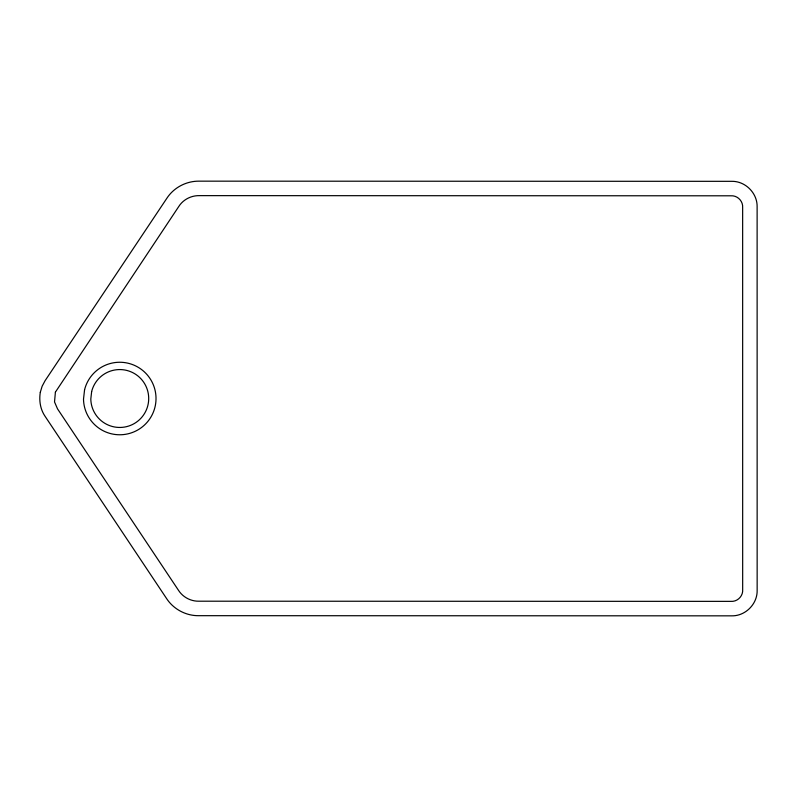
<?xml version="1.0" encoding="UTF-8"?>
<svg xmlns="http://www.w3.org/2000/svg" width="797" height="797" viewBox="0 0 797 797"><rect width="100%" height="100%" fill="white"/><g stroke="black" fill="none" stroke-linecap="round" stroke-linejoin="round"><path stroke-width="1.2" d="M40.308 392.263C38.953 400.592 40.268 409.26 45.08 416.303L166.722 598.756C173.616 609.197 185.811 615.722 198.323 615.683L731.795 615.842C745.394 616.091 757.399 604.086 757.15 590.487L757.12 206.682C757.369 193.083 745.364 181.078 731.766 181.327L198.592 181.158C186.06 181.178 173.885 187.604 166.991 198.074L45.08 380.717L42.131 386.256L40.308 392.263M55.401 392.134L54.525 401.937L57.523 408.861L178.438 590.228C182.792 597.132 190.762 601.396 198.921 601.197L730.849 601.366C737.404 601.914 743.222 596.096 742.674 589.541L742.645 207.628C743.193 201.073 737.374 195.255 730.819 195.803L199.479 195.634C191.2 195.424 183.111 199.569 178.707 206.602L55.401 392.134M84.572 389.773L83.506 399.177A36.254 36.254 0 0 0 135.679 431.087A36.254 36.254 0 0 0 142.553 370.316A36.254 36.254 0 0 0 84.572 389.773M91.655 391.526L90.808 399.038A28.961 28.961 0 0 0 132.471 424.522A28.961 28.961 0 0 0 137.961 375.995A28.961 28.961 0 0 0 91.655 391.526"/></g></svg>
